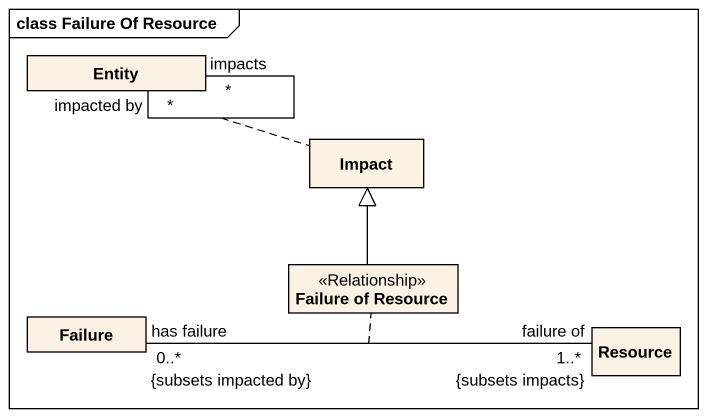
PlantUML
@startuml
mainframe class Failure Of Resource
hide circle
hide empty members
class "Entity" as Entity_
class Impact
class "Failure of Resource" as Failure_of_Resource <<Relationship>>
class Failure
class Resource
Entity_ "impacted by\n*" -- "impacts\n*" Entity_
(Entity_, Entity_) .. Impact
Failure_of_Resource -up-|> Impact
Resource "failure of\n1..*\n{subsets impacts}" -left- "has failure\n0..*\n{subsets impacted by}" Failure
(Resource, Failure) .. Failure_of_Resource
@enduml
